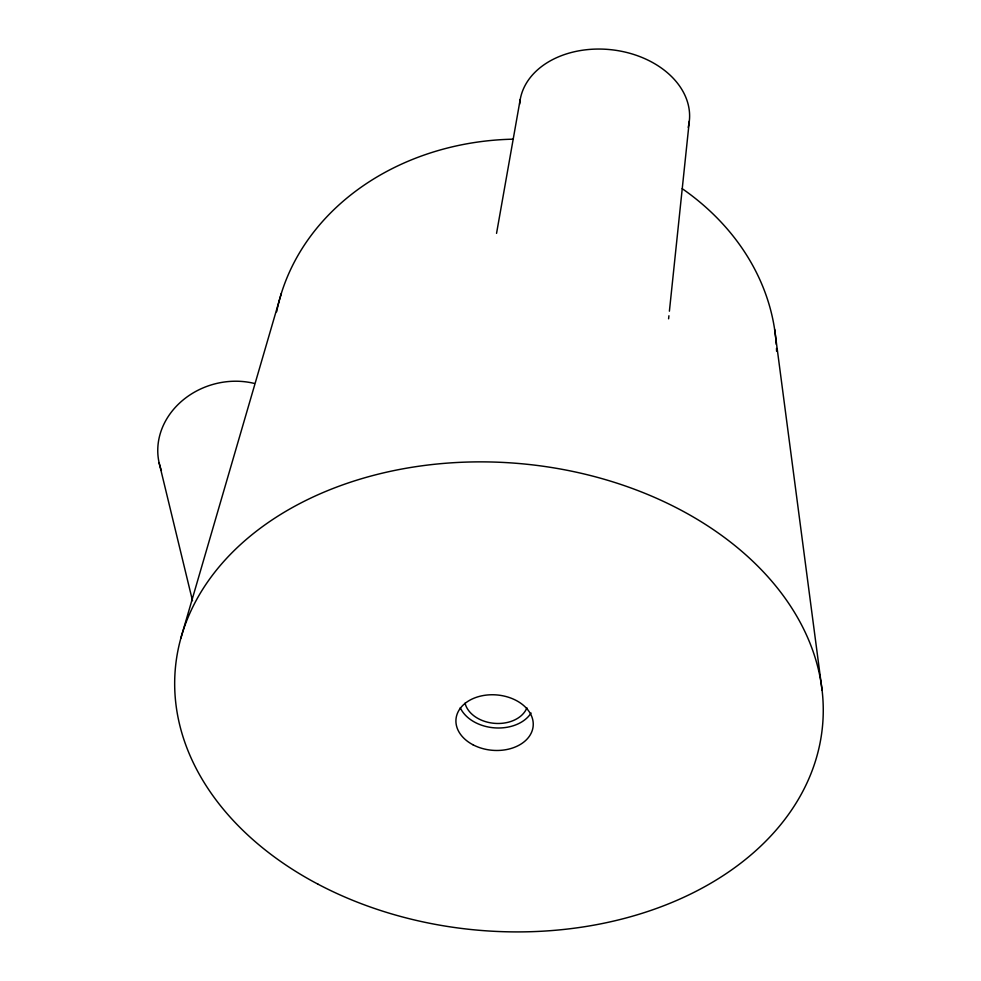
<?xml version="1.0" encoding="UTF-8"?>
<svg xmlns="http://www.w3.org/2000/svg" width="981" height="981" viewBox="0 0 981 981"><rect width="100%" height="100%" fill="white"/><g stroke="black" fill="none" stroke-linecap="round" stroke-linejoin="round"><path stroke-width="1.47" d="M668.601 318.8L668.919 315.759M669.398 311.198L689.312 121.141M496.545 233.368L520.2 99.547M180.847 638.214L281.339 293.417M159.106 462.762L192.484 600.666M774.634 329.371L822.066 690.158M276.642 311.799A251.896 212.35 3.7 0 1 513.002 139.179M682.2 188.659A251.896 212.35 3.7 0 1 776.253 344.356M776.486 348.439A251.896 212.35 3.7 0 1 776.584 351.161M526.907 707.792A31.821 23.054 4.9 0 1 494.829 723.365A31.821 23.054 4.9 0 1 465.031 703.156M531.077 713.052A38.198 27.664 4.9 0 1 494.534 727.853A38.198 27.664 4.9 0 1 460.248 707.742M519.636 104.194A85.273 62.343 6.2 0 1 614.535 50.129A85.273 62.343 6.2 0 1 688.184 127.334M161.424 470.463A73.305 63.802 -15.9 0 1 179.449 403.191A73.305 63.802 -15.9 0 1 254.3 383.424M318.028 884.2A324.87 234.238 4.9 0 0 822.495 726.271A324.87 234.238 4.9 0 0 356.361 480.298A324.87 234.238 4.9 0 0 318.028 884.2M472.891 744.726A38.737 27.762 5 0 0 533.149 726.247A38.737 27.762 5 0 0 477.698 696.878A38.737 27.762 5 0 0 472.891 744.726"/></g></svg>
